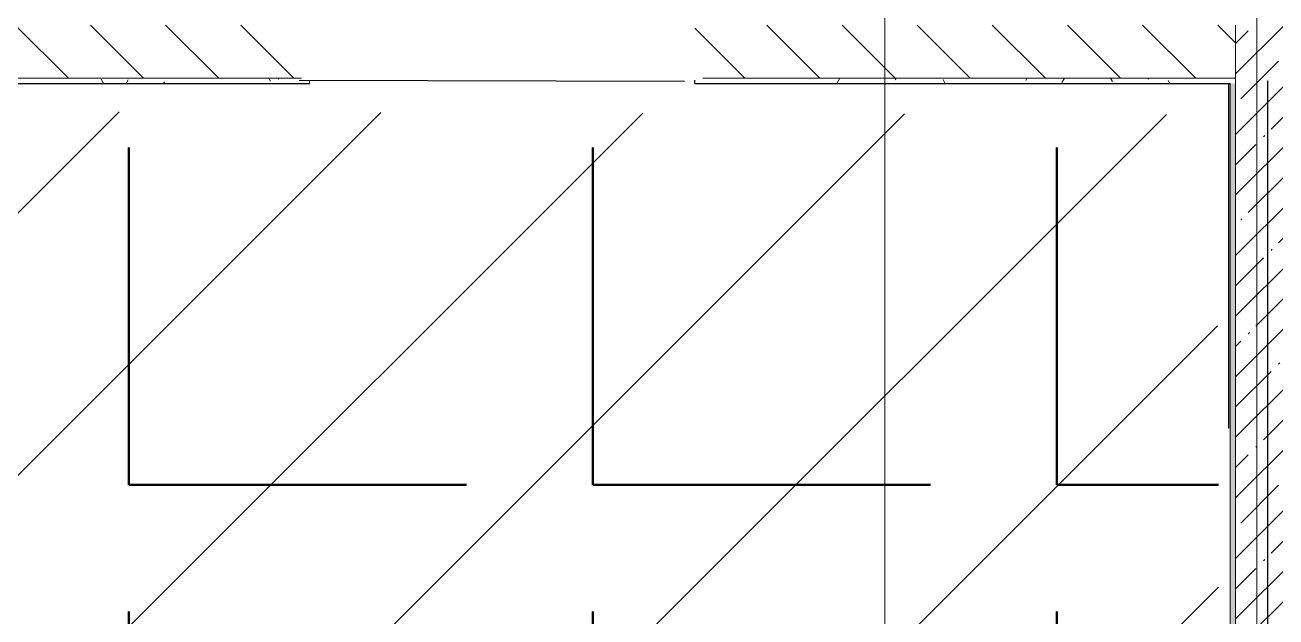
# Model space of a CAD drawing. Header units: millimetres. Extents: x -213911 to 415037, y -3642 to 107391.
# Drawn here: x 102639 to 107347, y 8235 to 10464 of the extents above; entities that cross this region are included whole.
import ezdxf

# ---------------------------------------------------------------- set-up
doc = ezdxf.new("R2010")
doc.units = ezdxf.units.MM
for name, color, linetype, lineweight in [('1)CF2', 3, 'Continuous', 30), ('7.1)Армстрон', 30, 'Continuous', 50), ('A-FLOR', 7, 'Continuous', 9), ('A-GENM-3', 7, 'Continuous', 5), ('A-WALL', 7, 'Continuous', 5), ('I-WALL', 7, 'Continuous', 5), ('Оси', 7, 'Continuous', 9)]:
    doc.layers.add(name, color=color, linetype=linetype, lineweight=lineweight)
doc.layers.add('A-WALL-1', color=9, linetype='Continuous', lineweight=5, true_color=0x808080)
doc.layers.add('A-WALL-FNSH-1', color=9, linetype='Continuous', lineweight=5, true_color=0x808080)
pattern_1 = [(0, (64.7, -136.06), (243.84, 60.96), [20.117, -162.763, 20.117, -162.763, -975.36]), (0, (64.7, -136.06), (243.84, 60.96), [-365.76, 20.117, -345.643, 20.117, -162.763, -426.72]), (0, (64.7, -136.06), (243.84, 60.96), [-914.4, 20.117, -101.803, 20.117, -284.683]), (120, (156.14, -105.58), (-174.71291, 180.691634), [20.117, -162.763, 20.117, -162.763, -975.36]), (120, (156.14, -105.58), (-174.71291, 180.691634), [-365.76, 20.117, -345.643, 20.117, -162.763, -426.72]), (120, (156.14, -105.58), (-174.71291, 180.691634), [-914.4, 20.117, -101.803, 20.117, -284.683]), (240, (186.62, 16.34), (-69.12709, -241.651634), [20.117, -162.763, 20.117, -162.763, -975.36]), (240, (186.62, 16.34), (-69.12709, -241.651634), [-365.76, 20.117, -345.643, 20.117, -162.763, -426.72]), (240, (186.62, 16.34), (-69.12709, -241.651634), [-914.4, 20.117, -101.803, 20.117, -284.683])]

# ---------------------------------------------------------------- blocks, each defined once
blk = doc.blocks.new('Рисунок_горы - Рисунок_горы-31934381-Объем проектирования 1 этажа')
at = {"layer": 'A-GENM-3'}
for p, q in [((107109, 10336.9), (107109, 10341.4)), ((107109, 10341.4), (107109, 6202.7)), ((107109, 10341.4), (107109, 10336.9)), ((107109, 9872.7), (107109, 10337.6)), ((107109, 10337.6), (107109, 10337.2)), ((107109, 10336.9), (107109, 10337.5)), ((107109, 10319.6), (107109, 10274.5)), ((107109, 10274.8), (107109, 10274.5)), ((107109, 10274.5), (107109, 10274.8)), ((107109, 10274.5), (107109, 10092.4)), ((107109, 10131.7), (107109, 10163.4)), ((107109, 10163.4), (107109, 10131.7)), ((107109, 10060.5), (107109, 10116.4)), ((107109, 10116.4), (107109, 10060.5)), ((107109, 10092.4), (107109, 9922.3)), ((107109, 9922.3), (107109, 9875.8)), ((107109, 9875.8), (107109, 9872.7)), ((107109, 9469.7), (107109, 9583.7)), ((107109, 9583.7), (107109, 9469.7)), ((107109, 9053.7), (107109, 9094.1)), ((107109, 9094.1), (107109, 9053.7))]:
    blk.add_line(p, q, dxfattribs=at)
for points, knots in [([(107109, 10337.5), (107109, 10337.5), (107109, 10329.2), (107109, 10324.1), (107109, 10319.6)], [0.09352518, 0.09352518, 0.09352518, 0.09352518, 0.09352519, 0.100719424, 0.100719424, 0.100719424, 0.100719424]), ([(107109, 10337.2), (107109, 10337.2), (107109, 10322.4), (107109, 10312.8), (107109, 10294.4)], [0.24444444, 0.24444444, 0.24444444, 0.24444444, 0.24444445, 0.26666667, 0.26666667, 0.26666667, 0.26666667]), ([(107109, 10312.9), (107109, 10312.9), (107109, 10320.3), (107109, 10331.2), (107109, 10336.9)], [0.28888889, 0.28888889, 0.28888889, 0.28888889, 0.2888889, 0.31111111, 0.31111111, 0.31111111, 0.31111111]), ([(107109, 10294.4), (107109, 10294.4), (107109, 10300.2), (107109, 10305.8), (107109, 10312.9)], [0.26666667, 0.26666667, 0.26666667, 0.26666667, 0.26666668, 0.28888889, 0.28888889, 0.28888889, 0.28888889]), ([(107109, 10163.4), (107109, 10163.4), (107109, 10180.7), (107109, 10262.3), (107109, 10274.8)], [0.8, 0.8, 0.8, 0.8, 0.80000001, 0.86666667, 0.86666667, 0.86666667, 0.86666667]), ([(107109, 10274.8), (107109, 10274.8), (107109, 10262.3), (107109, 10180.7), (107109, 10163.4)], [0.115107914, 0.115107914, 0.115107914, 0.115107914, 0.115107924, 0.122302158, 0.122302158, 0.122302158, 0.122302158]), ([(107109, 10116.4), (107109, 10116.4), (107109, 10122.2), (107109, 10126.7), (107109, 10131.7)], [0.66666667, 0.66666667, 0.66666667, 0.66666667, 0.66666668, 0.73333333, 0.73333333, 0.73333333, 0.73333333]), ([(107109, 10131.7), (107109, 10131.7), (107109, 10126.7), (107109, 10122.2), (107109, 10116.4)], [0.129496403, 0.129496403, 0.129496403, 0.129496403, 0.129496413, 0.136690647, 0.136690647, 0.136690647, 0.136690647]), ([(107109, 10092.4), (107109, 10092.4), (107109, 10032), (107109, 9812.1), (107109, 9757.7)], [0.06666667, 0.06666667, 0.06666667, 0.06666667, 0.06666668, 0.13333333, 0.13333333, 0.13333333, 0.13333333]), ([(107109, 9757.7), (107109, 9757.7), (107109, 9812.1), (107109, 10032), (107109, 10092.4)], [0.15555556, 0.15555556, 0.15555556, 0.15555556, 0.15555557, 0.17777778, 0.17777778, 0.17777778, 0.17777778]), ([(107109, 10060.5), (107109, 10060.5), (107109, 10054.9), (107109, 10049.5), (107109, 10044.1)], [0.1438848921, 0.1438848921, 0.1438848921, 0.1438848921, 0.1438849021, 0.1445141984, 0.1445141984, 0.1445141984, 0.1445141984]), ([(107109, 9757.7), (107109, 9757.7), (107109, 9704.1), (107109, 9654.4), (107109, 9607.5)], [0.13333333, 0.13333333, 0.13333333, 0.13333333, 0.13333334, 0.2, 0.2, 0.2, 0.2]), ([(107109, 9607.5), (107109, 9607.5), (107109, 9654.4), (107109, 9704.1), (107109, 9757.7)], [0.13333333, 0.13333333, 0.13333333, 0.13333333, 0.13333334, 0.15555556, 0.15555556, 0.15555556, 0.15555556]), ([(107109, 9583.7), (107109, 9583.7), (107109, 9652.7), (107109, 9687.2), (107109, 9716.8)], [0.33333333, 0.33333333, 0.33333333, 0.33333333, 0.33333334, 0.36812579, 0.36812579, 0.36812579, 0.36812579]), ([(107109, 9607.5), (107109, 9607.5), (107109, 9579.9), (107109, 9480.9), (107109, 9469.7)], [0.2, 0.2, 0.2, 0.2, 0.20000001, 0.26666667, 0.26666667, 0.26666667, 0.26666667]), ([(107109, 9469.7), (107109, 9469.7), (107109, 9480.9), (107109, 9579.9), (107109, 9607.5)], [0.11111111, 0.11111111, 0.11111111, 0.11111111, 0.11111112, 0.13333333, 0.13333333, 0.13333333, 0.13333333]), ([(107109, 9469.7), (107109, 9469.7), (107109, 9455.5), (107109, 9349), (107109, 9347)], [0.179856115, 0.179856115, 0.179856115, 0.179856115, 0.179856125, 0.18700164, 0.18700164, 0.18700164, 0.18700164]), ([(107109, 9347), (107109, 9347), (107109, 9337.3), (107109, 9334.5), (107109, 9333.3)], [0.18705036, 0.18705036, 0.18705036, 0.18705036, 0.18705037, 0.189778514, 0.189778514, 0.189778514, 0.189778514]), ([(107109, 9315.5), (107109, 9315.5), (107109, 9325), (107109, 9328.8), (107109, 9330.6)], [0.066666667, 0.066666667, 0.066666667, 0.066666667, 0.066666677, 0.074049028, 0.074049028, 0.074049028, 0.074049028]), ([(107109, 9094.1), (107109, 9094.1), (107109, 9125.5), (107109, 9292.7), (107109, 9315.5)], [0.04444444, 0.04444444, 0.04444444, 0.04444444, 0.04444445, 0.06666667, 0.06666667, 0.06666667, 0.06666667]), ([(107109, 9315.5), (107109, 9315.5), (107109, 9292.7), (107109, 9125.5), (107109, 9094.1)], [0.194244604, 0.194244604, 0.194244604, 0.194244604, 0.194244614, 0.201438849, 0.201438849, 0.201438849, 0.201438849])]:
    blk.add_open_spline(points, degree=3, knots=knots, dxfattribs=at)
for points in [[(107109, 10044.1), (107109, 10049.5), (107109, 10054.9), (107109, 10060.5)], [(107109, 9716.8), (107109, 9687.2), (107109, 9652.7), (107109, 9583.7)], [(107109, 9347), (107109, 9347.9), (107109, 9455.4), (107109, 9469.7)], [(107109, 9334.3), (107109, 9335.9), (107109, 9339.2), (107109, 9347)], [(107109, 9331.6), (107109, 9330.3), (107109, 9327.2), (107109, 9315.5)]]:
    blk.add_open_spline(points, degree=3, dxfattribs=at)

msp = doc.modelspace()

# ---------------------------------------------------------------- hatches: boundary and pattern name
at = {"layer": '1)CF2'}
h = msp.add_hatch(dxfattribs=at)
h.set_pattern_fill('ANSI31', color=256, scale=220)
h.paths.add_polyline_path([(107117.8, 5788.9), (107129.6, 8231.6), (107131.1, 8882.2), (107131.1, 8883.1), (107125.1, 8883.1), (107128, 10127), (101656.1, 10139.9), (101643.9, 4940.4), (101623.9, 4940.4), (101612.9, 281.9), (101872.9, 281.3), (101872.1, -68.7), (105510.1, -77.2), (105510.9, 272.8), (106032.9, 271.6), (106032.1, -78.4), (107110.1, -81), (107111, 289.5), (107111, 292.7), (107116.1, 2491.6), (107116.7, 2724.1), (107110.6, 2724.1), (107111.6, 3120.9), (107122.8, 5322.1), (107116.7, 5322.1)])
at = {"layer": '7.1)Армстрон'}
h = msp.add_hatch(dxfattribs=at)
h.set_pattern_fill('ANGLE', color=256, scale=250)
h.set_pattern_definition([(0, (0, 0), (0, 1746.25), [1270, -476.25]), (90, (0, 0), (-1746.25, 1e-13), [1270, -476.25])])
h.paths.add_polyline_path([(107117.8, 5788.9), (107129.6, 8231.6), (107131.1, 8882.2), (107131.1, 8883.1), (107125.1, 8883.1), (107128, 10127), (101656.1, 10139.9), (101643.9, 4940.4), (101623.9, 4940.4), (101612.9, 281.9), (101872.9, 281.3), (101872.1, -68.7), (105510.1, -77.2), (105510.9, 272.8), (106032.9, 271.6), (106032.1, -78.4), (107110.1, -81), (107111, 289.5), (107111, 292.7), (107116.1, 2491.6), (107116.7, 2724.1), (107110.6, 2724.1), (107111.6, 3120.9), (107122.8, 5322.1), (107116.7, 5322.1)])
at = {"layer": 'I-WALL'}
h = msp.add_hatch(dxfattribs=at)
h.set_pattern_fill('FP_23', color=256, style=0, pattern_type=2)
h.set_pattern_definition([(135, (64.7, -136.06), (-141.42136, -141.42136), [])])
h.paths.add_polyline_path([(107194.7, 10263.9), (107194.7, 10463.9), (105159.7, 10463.9), (105159.7, 10263.9), (107176.9, 10263.9)])
h.paths.add_polyline_path([(103679.7, 10263.9), (103709.7, 10263.9), (103709.7, 10463.9), (101674.7, 10463.9), (101674.7, 10263.9), (102895.1, 10263.9)])
h.paths.add_polyline_path([(93554.7, 10263.9), (94274.7, 10263.9), (94274.7, 10463.9), (93524.7, 10463.9), (93524.7, 10263.9)])
h.paths.add_polyline_path([(91474.7, 10263.9), (92574.7, 10263.9), (92574.7, 10463.9), (91449.7, 10463.9), (91449.7, 10263.9)])
h.paths.add_polyline_path([(89994.7, 10263.9), (90049.7, 10263.9), (90049.7, 10463.9), (89674.7, 10463.9), (89674.7, 10263.9), (89694.7, 10263.9)])
h = msp.add_hatch(dxfattribs=at)
h.set_pattern_fill('FP_1', color=256, style=0, pattern_type=2)
h.set_pattern_definition([(45, (64.7, -136.06), (-114.04925, 114.04925), []), (45, (178.75, -136.06), (-114.04925, 114.04925), [201.612, -40.322, 6.706, -33.617])])
h.paths.add_polyline_path([(107414.7, 2263.9), (107414.7, 10243.9), (107194.7, 10263.9), (107194.7, 2263.9), (107414.5, 2263.9)])
h.paths.add_polyline_path([(107414.7, 10243.9), (107414.7, 10463.9), (107194.7, 10463.9), (107194.7, 10263.9)])
h = msp.add_hatch(dxfattribs=at)
h.set_pattern_fill('FP_191', color=256, style=0, pattern_type=2)
h.set_pattern_definition(pattern_1)
h.paths.add_polyline_path([(103679.7, 10243.9), (103709.7, 10243.9), (103709.7, 10255.9), (103679.7, 10255.9), (103679.7, 10263.9), (101694.7, 10263.9), (101694.7, 10243.9), (102895.1, 10243.9)])
h.paths.add_polyline_path([(107174.7, 10243.9), (107194.7, 10243.9), (107194.7, 10263.9), (105189.7, 10263.6), (105189.7, 10255.9), (105159.7, 10255.9), (105159.7, 10243.9), (107021.2, 10243.9)])
h = msp.add_hatch(dxfattribs=at)
h.set_pattern_fill('FP_191', color=256, style=0, pattern_type=2)
h.set_pattern_definition(pattern_1)
h.paths.add_polyline_path([(107194.7, 13.9), (107194.7, 10243.9), (107174.7, 10243.9), (107174.7, 13.9)])

# ---------------------------------------------------------------- linework, layer by layer
msp.add_lwpolyline([(103670.3, 10256.1), (105120.3, 10252.7)])
at = {"layer": 'A-FLOR'}
for p, q in [((101694.7, 10243.9), (103709.7, 10243.9)), ((103709.7, 10243.9), (103709.7, 10255.9)), ((105158.7, 10255.9), (105158.7, 10243.9)), ((105159.7, 10243.9), (107021.2, 10243.9)), ((107174.7, 10243.9), (107174.7, 33.9))]:
    msp.add_line(p, q, dxfattribs=at)
at = {"layer": 'A-WALL'}
for p, q in [((107173.7, 9106.4), (107174.7, 9106.4)), ((107174.7, 9086.4), (107173.7, 9086.4)), ((107173.7, 8966.4), (107174.7, 8966.4)), ((107174.7, 8946.4), (107173.7, 8946.4)), ((107173.7, 8781.6), (107174.7, 8781.6)), ((107174.7, 8761.6), (107173.7, 8761.6)), ((107173.7, 8601.6), (107174.7, 8601.6)), ((107174.7, 8581.6), (107173.7, 8581.6)), ((107173.7, 8401.6), (107174.7, 8401.6)), ((107174.7, 8381.6), (107173.7, 8381.6))]:
    msp.add_line(p, q, dxfattribs=at)
at = {"layer": 'A-WALL-1'}
for p, q in [((107194.7, 13.9), (107194.7, 10463.9)), ((101674.7, 10263.9), (103679.7, 10263.9)), ((105189.7, 10263.9), (107194.7, 10263.9)), ((105159.7, 10255.9), (105159.7, 10243.9)), ((107174.2, 10243.9), (107174.7, 10243.9))]:
    msp.add_line(p, q, dxfattribs=at)
at = {"layer": 'A-WALL-FNSH-1'}
for p, q in [((101695.7, 10242.9), (103709.7, 10242.9)), ((103709.7, 10242.9), (103709.7, 10243.9)), ((105159.7, 10243.9), (105159.7, 10242.9)), ((105159.7, 10242.9), (107167.7, 10242.9)), ((107174.2, 10243.9), (107021.2, 10243.9)), ((107167.7, 10242.9), (107167.7, 9314.5)), ((107168.7, 10242.9), (107174.2, 10242.9)), ((107168.7, 9314.5), (107168.7, 10242.9)), ((107174.2, 10242.9), (107174.2, 10243.9)), ((107314.7, 10253.9), (107314.7, 24.4)), ((107315.7, 10253.9), (107314.7, 10253.9)), ((107315.7, 24.4), (107315.7, 10253.9)), ((107167.7, 9314.5), (107168.7, 9314.5)), ((107173.7, 9317.2), (107173.7, 8581.6)), ((107174.7, 9317.2), (107173.7, 9317.2)), ((107173.7, 8581.6), (107173.7, 7600.4))]:
    msp.add_line(p, q, dxfattribs=at)
at = {"layer": 'I-WALL'}
for p, q in [((107167.7, 8945.5), (107168.7, 8945.5)), ((107173.7, 8946.1), (107174.7, 8946.1)), ((107174.7, 8921.6), (107173.7, 8921.6)), ((107173.7, 8901.6), (107174.7, 8901.6)), ((107173.7, 8479.6), (107174.7, 8479.6))]:
    msp.add_line(p, q, dxfattribs=at)
for points in [[(107167.7, 8945.5), (107167.7, 9053), (107167.7, 9176), (107167.7, 9314.5)], [(107168.7, 9314.5), (107168.7, 9176), (107168.7, 9053), (107168.7, 8945.5)], [(107173.7, 9317.2), (107173.7, 9164.2), (107173.7, 9040.5), (107173.7, 8946.1)]]:
    msp.add_open_spline(points, degree=3, dxfattribs=at)
at = {"layer": 'Оси'}
for points in [[(105874.7, -2042.3), (105874.7, 2957.7), (105874.7, 16892.2), (105874.7, 21892.2)], [(107274.7, -2042.3), (107274.7, 2957.7), (107274.7, 16892.2), (107274.7, 21892.2)]]:
    msp.add_lwpolyline(points, dxfattribs=at)

# ---------------------------------------------------------------- block references
at = {"layer": 'A-GENM-3'}
msp.add_blockref('Рисунок_горы - Рисунок_горы-31934381-Объем проектирования 1 этажа', (64.7, -136.1), dxfattribs=at)

doc.saveas('drawing.dxf')
